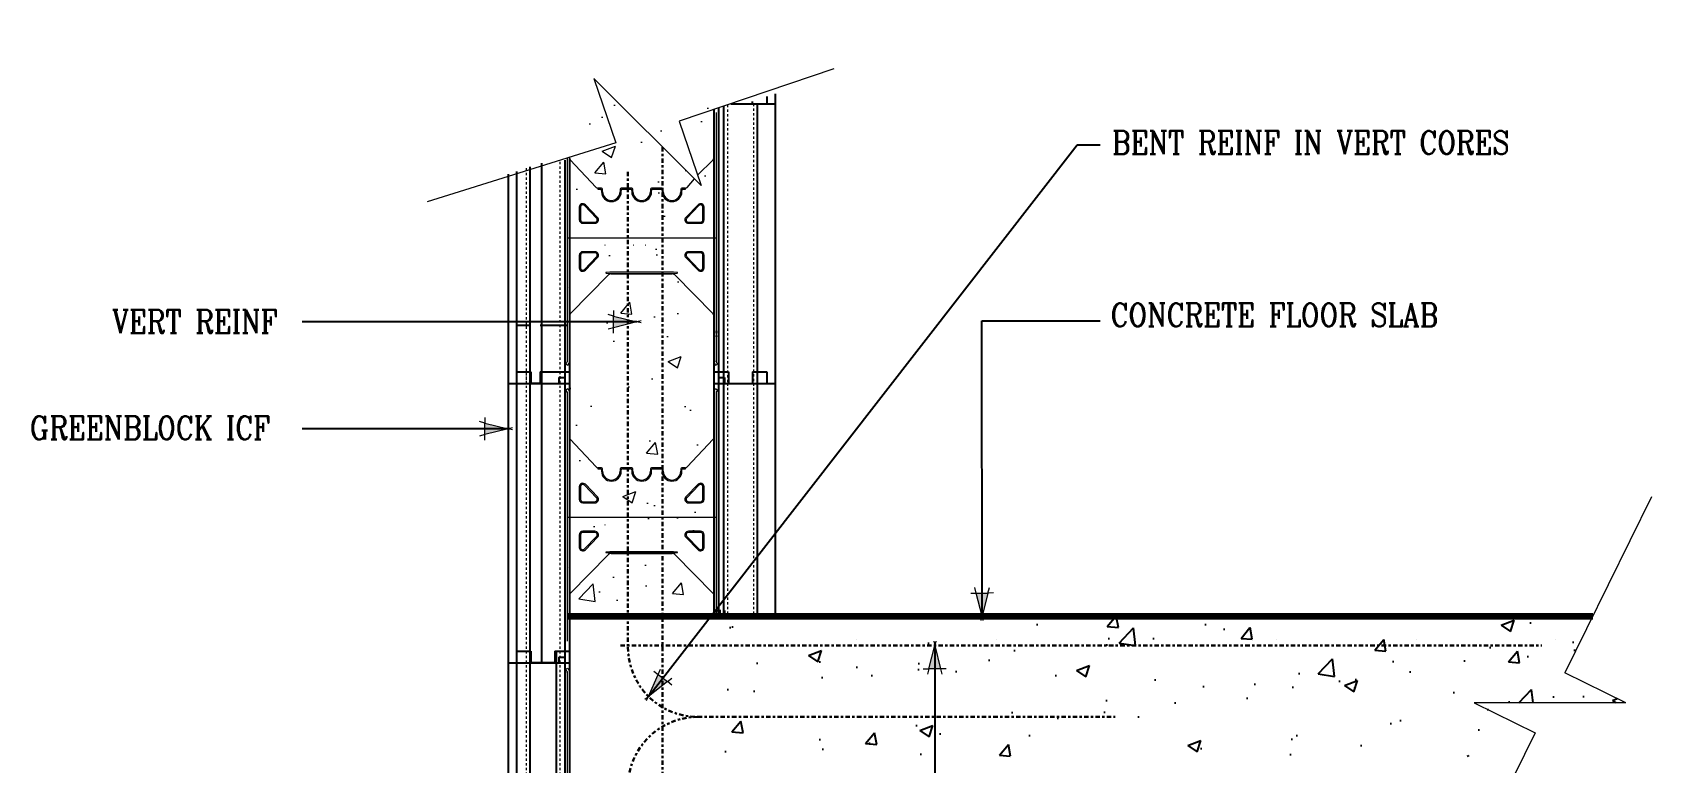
# Model space of a CAD drawing. Header units: inches. Extents: x -36.6 to 32.9, y 99.2 to 181.4.
# Drawn here: x -36.6 to 32.9, y 150 to 181.4 of the extents above; entities that cross this region are included whole.
import ezdxf

# ---------------------------------------------------------------- set-up
doc = ezdxf.new("R2010")
doc.units = ezdxf.units.IN
doc.header["$MEASUREMENT"] = 0
for name, pattern in [('CENTER', [2, 1.25, -0.25, 0.25, -0.25]), ('DASHED2', [0.375, 0.25, -0.125]), ('HIDDEN', [0.375, 0.25, -0.125])]:
    doc.linetypes.add(name, pattern=pattern)
for name, color, linetype, lineweight in [('A2 Hatch', 8, 'Continuous', 9), ('A4 medium', 7, 'Continuous', 35), ('DETAILS', 7, 'Continuous', 13), ('DIM', 3, 'Continuous', 13), ('GRADE', 5, 'Continuous', 100), ('REBAR', 2, 'CENTER', 30)]:
    doc.layers.add(name, color=color, linetype=linetype, lineweight=lineweight)
doc.styles.add('ARCTEXT', font='arctext.shx', dxfattribs={"width": 0.85})
doc.styles.add('RomanC', font='romanc.shx', dxfattribs={"width": 0.85, "height": 5})
doc.dimstyles.new('ARCTEXT1-4', dxfattribs={"dimtxt": 4, "dimasz": 2, "dimexe": 2, "dimexo": 2, "dimgap": 2, "dimtad": 1, "dimdec": 4, "dimzin": 3, "dimdsep": 46, "dimlunit": 4, "dimtxsty": 'ARCTEXT', "dimblk": 'ARCHTICK', "dimcen": 2, "dimaunit": 1, "dimadec": 0, "dimazin": 0, "dimtfac": 1, "dimtdec": 4, "dimtmove": 2, "dimatfit": 3, "dimldrblk": 'arrow', "dimfxl": 1, "dimtolj": 1, "dimtzin": 0, "dimarcsym": 0})

# ---------------------------------------------------------------- blocks, each defined once
blk = doc.blocks.new('_ArchTick')
at = {"color": 0, "linetype": 'ByBlock', "const_width": 0.15}
blk.add_lwpolyline([(-0.5, -0.5), (0.5, 0.5)], dxfattribs=at)
blk = doc.blocks.new('arrow')
at = {"layer": 'DIM'}
blk.add_hatch(color=253, dxfattribs=at).paths.add_polyline_path([(-2, 0.5), (-2, -0.5), (0, 0)])
at = {"layer": 'DIM', "lineweight": 9}
for points in [[(-2, 0.98), (-2, 0.5), (-2.47, 0.62)], [(0.37, 0.09), (0, 0)], [(0.37, -0.09), (0, 0)], [(-2, -0.98), (-2, -0.5), (-2.47, -0.62)]]:
    blk.add_lwpolyline(points, dxfattribs=at)
at = {"layer": 'DIM', "lineweight": 15}
blk.add_lwpolyline([(0, 0), (-2, -0.5), (-2, 0.5), (0, 0)], dxfattribs=at)

msp = doc.modelspace()

# ---------------------------------------------------------------- hatches: boundary and pattern name
at = {"ltscale": 0.15}
h = msp.add_hatch(dxfattribs=at)
h.set_pattern_fill('AR-CONC', color=256, scale=0.8, style=0)
h.set_pattern_definition([(50, (-3776.445, 848.238), (5.7380815, -0.502017), [0.6, -6.6]), (355, (-3776.445, 848.238), (-1.110011, 6.017537), [0.48, -5.28]), (100.45145, (-3775.967, 848.1963), (4.628071, 5.51552), [0.5099215, -5.609137]), (46.1842, (-3776.445, 849.838), (8.537928, -1.324152), [0.9, -9.9]), (96.63564, (-3775.7335, 849.728), (7.477296, 7.792949), [0.764882, -8.413704]), (351.1842, (-3776.445, 849.838), (7.477296, 7.792949), [0.72, -7.92]), (21, (-3775.645, 849.438), (4.7752564, -3.220951), [0.6, -6.6]), (326, (-3775.645, 849.438), (1.946523, 5.8012), [0.48, -5.28]), (71.45144, (-3775.247, 849.17), (6.721779, 2.580249), [0.5099215, -5.609137]), (37.5, (-3776.445, 848.2381), (0.0972788, 2.6631508), [0, -5.216, 0, -5.36, 0, -5.3]), (7.5, (-3776.445, 848.2381), (2.1045563, 3.1552937), [0, -3.056, 0, -5.096, 0, -2.02]), (327.5, (-3778.229, 848.2381), (4.2705795, -0.180439), [0, -2, 0, -6.24, 0, -8.28]), (317.5, (-3779.029, 848.238), (4.6654894, 0.80084), [0, -2.6, 0, -4.144, 0, -5.88])])
h.paths.add_polyline_path([(-7.202, 156.31), (30.374, 156.31), (29.18, 153.889), (31.793, 152.6), (25.293, 152.6), (27.907, 151.31), (27.413, 150.31), (-7.202, 150.31)])
at = {"layer": 'A2 Hatch', "ltscale": 0.15}
h = msp.add_hatch(dxfattribs=at)
h.set_pattern_fill('AR-CONC', color=256, scale=0.8, style=0)
h.set_pattern_definition([(50, (-5955.7976, 718.9987), (5.7380815, -0.502017), [0.6, -6.6]), (355, (-5955.7976, 718.9987), (-1.1100107, 6.017537), [0.48, -5.28]), (100.45145, (-5955.3194, 718.957), (4.6280707, 5.51552), [0.5099215, -5.609137]), (46.1842, (-5955.7976, 720.599), (8.537928, -1.324152), [0.9, -9.9]), (96.63564, (-5955.086, 720.488), (7.477296, 7.792949), [0.764882, -8.413704]), (351.1842, (-5955.798, 720.599), (7.477296, 7.792949), [0.72, -7.92]), (21, (-5954.9976, 720.1987), (4.7752564, -3.220951), [0.6, -6.6]), (326, (-5954.9976, 720.1987), (1.9465227, 5.8012004), [0.48, -5.28]), (71.45144, (-5954.5997, 719.93), (6.721779, 2.580249), [0.5099215, -5.609137]), (37.5, (-5955.7976, 718.9987), (0.09727884, 2.6631508), [0, -5.216, 0, -5.36, 0, -5.3]), (7.5, (-5955.7976, 718.9987), (2.1045563, 3.1552937), [0, -3.056, 0, -5.096, 0, -2.02]), (327.5, (-5957.5816, 718.9987), (4.2705795, -0.180439), [0, -2, 0, -6.24, 0, -8.28]), (317.5, (-5958.3816, 718.9987), (4.6654894, 0.8008399), [0, -2.6, 0, -4.144, 0, -5.88])])
h.paths.add_polyline_path([(-7.457, 156.289), (-13.529, 156.31), (-13.453, 177.942), (-11.466, 178.615), (-12.402, 181.375), (-7.806, 176.779), (-8.742, 179.539), (-7.457, 179.975)])

# ---------------------------------------------------------------- linework, layer by layer
at = {"color": 1}
for p, q in [((-5.054, 178.624), (-5.054, 178.31)), ((-4.704, 178.743), (-4.704, 166.31)), ((-7.329, 178.064), (-7.329, 166.31)), ((-7.129, 178.132), (-7.129, 166.31)), ((-6.914, 178.205), (-6.914, 166.31)), ((-6.604, 178.31), (-4.704, 178.31)), ((-5.683, 178.412), (-5.683, 178.31)), ((-5.469, 178.31), (-5.469, 166.31)), ((-14.729, 175.768), (-14.729, 166.31)), ((-13.729, 175.895), (-13.729, 166.31)), ((-13.529, 175.963), (-13.529, 166.31)), ((-16.154, 175.285), (-16.154, 166.31)), ((-15.804, 175.403), (-15.804, 166.31)), ((-15.229, 175.598), (-15.229, 166.31)), ((-15.804, 168.81), (-15.179, 168.81)), ((-14.779, 168.81), (-13.629, 168.81)), ((-15.804, 166.81), (-15.804, 154.31)), ((-15.804, 166.81), (-15.179, 166.81)), ((-15.229, 166.81), (-15.229, 154.31)), ((-15.179, 166.81), (-15.179, 166.31)), ((-15.179, 166.81), (-15.179, 166.31)), ((-14.779, 166.81), (-14.779, 166.31)), ((-14.779, 166.81), (-14.779, 166.31)), ((-14.779, 166.81), (-13.529, 166.81)), ((-14.729, 166.81), (-14.729, 154.31)), ((-13.529, 166.81), (-13.529, 166.31)), ((-13.529, 166.81), (-13.529, 154.31)), ((-13.529, 166.81), (-13.529, 166.31)), ((-7.329, 166.81), (-7.329, 166.31)), ((-7.329, 166.81), (-7.329, 156.31)), ((-7.329, 166.81), (-6.704, 166.81)), ((-6.704, 166.81), (-6.704, 166.31)), ((-5.679, 166.81), (-5.679, 166.31)), ((-5.679, 166.81), (-5.054, 166.81)), ((-5.054, 166.81), (-5.054, 166.31)), ((-16.154, 166.31), (-13.529, 166.31)), ((-16.154, 166.31), (-16.154, 154.31)), ((-16.154, 166.31), (-13.979, 166.31)), ((-16.154, 166.31), (-13.529, 166.31)), ((-16.154, 166.31), (-13.979, 166.31)), ((-16.154, 166.31), (-13.979, 166.31)), ((-16.154, 166.31), (-13.529, 166.31)), ((-14.729, 166.31), (-15.229, 166.31)), ((-14.729, 166.31), (-15.229, 166.31)), ((-14.729, 166.31), (-15.229, 166.31)), ((-13.979, 166.56), (-13.979, 166.31)), ((-13.979, 166.56), (-13.729, 166.56)), ((-13.979, 166.56), (-13.979, 166.31)), ((-13.979, 166.56), (-13.729, 166.56)), ((-13.729, 166.56), (-13.729, 154.31)), ((-13.729, 166.31), (-13.529, 166.31)), ((-13.729, 166.31), (-13.529, 166.31)), ((-13.729, 166.31), (-13.529, 166.31)), ((-7.329, 166.31), (-4.704, 166.31)), ((-7.129, 166.56), (-7.129, 156.31)), ((-7.129, 166.56), (-6.879, 166.56)), ((-6.914, 166.31), (-4.704, 166.31)), ((-6.914, 166.31), (-6.914, 156.31)), ((-6.879, 166.56), (-6.879, 166.31)), ((-5.469, 166.31), (-5.469, 156.31)), ((-4.704, 166.31), (-4.704, 156.31)), ((-7.533, 156.31), (-4.908, 156.31)), ((-7.533, 156.31), (-4.908, 156.31)), ((-16.154, 154.31), (-13.529, 154.31)), ((-16.154, 154.31), (-13.979, 154.31)), ((-16.154, 154.31), (-16.154, 142.31)), ((-16.154, 154.31), (-13.979, 154.31)), ((-16.154, 154.31), (-13.529, 154.31)), ((-15.804, 154.81), (-15.179, 154.81)), ((-15.804, 154.81), (-15.804, 142.31)), ((-15.229, 154.81), (-15.229, 142.31)), ((-14.104, 154.31), (-15.229, 154.31)), ((-14.104, 154.31), (-15.229, 154.31)), ((-15.179, 154.81), (-15.179, 154.31)), ((-14.154, 154.81), (-14.154, 154.31)), ((-14.154, 154.81), (-13.529, 154.81)), ((-14.104, 154.81), (-14.104, 142.31)), ((-13.979, 154.56), (-13.979, 154.31)), ((-13.979, 154.56), (-13.729, 154.56)), ((-13.729, 154.56), (-13.729, 142.31)), ((-13.729, 154.31), (-13.529, 154.31)), ((-13.729, 154.31), (-13.529, 154.31)), ((-13.529, 154.81), (-13.529, 142.31)), ((-13.529, 154.81), (-13.529, 154.31))]:
    msp.add_line(p, q, dxfattribs=at)
at = {"color": 1, "linetype": 'HIDDEN', "ltscale": 0.02}
for p, q in [((-15.804, 168.81), (-15.179, 168.81)), ((-14.779, 168.81), (-13.629, 168.81)), ((-7.233, 168.56), (-7.233, 168.31)), ((-15.804, 166.81), (-15.804, 166.31)), ((-15.804, 166.81), (-15.179, 166.81)), ((-15.804, 166.81), (-15.804, 166.31)), ((-15.179, 166.81), (-15.179, 166.31)), ((-15.179, 166.81), (-15.179, 166.31)), ((-14.779, 166.81), (-14.779, 166.31)), ((-14.779, 166.81), (-14.779, 166.31)), ((-14.779, 166.81), (-13.529, 166.81)), ((-7.329, 166.81), (-6.704, 166.81)), ((-6.704, 166.81), (-6.704, 166.31)), ((-5.679, 166.81), (-5.679, 166.31)), ((-5.679, 166.81), (-5.054, 166.81)), ((-5.054, 166.81), (-5.054, 166.31)), ((-7.129, 166.56), (-6.879, 166.56)), ((-6.879, 166.56), (-6.879, 166.31)), ((-7.233, 156.56), (-7.233, 156.31)), ((-7.233, 156.56), (-7.083, 156.56)), ((-7.129, 156.56), (-6.879, 156.56)), ((-7.083, 156.56), (-7.083, 156.31)), ((-6.879, 156.56), (-6.879, 156.31)), ((-15.804, 154.81), (-15.179, 154.81)), ((-15.804, 154.81), (-15.804, 154.31)), ((-15.179, 154.81), (-15.179, 154.31)), ((-14.154, 154.81), (-14.154, 154.31)), ((-14.154, 154.81), (-13.529, 154.81))]:
    msp.add_line(p, q, dxfattribs=at)
at = {"ltscale": 0.15}
for p, q in [((-16.154, 166.31), (-13.529, 166.31)), ((-15.179, 166.31), (-14.779, 166.31)), ((-15.179, 166.31), (-14.779, 166.31)), ((-15.179, 166.31), (-14.779, 166.31)), ((-15.179, 154.31), (-14.154, 154.31)), ((-15.179, 154.31), (-14.154, 154.31))]:
    msp.add_line(p, q, dxfattribs=at)
at = {"layer": 'A2 Hatch', "linetype": 'DASHED2', "ltscale": 0.15}
for p, q in [((-6.754, 178.259), (-6.754, 166.31)), ((-5.629, 178.31), (-5.629, 166.31)), ((-13.944, 175.822), (-13.944, 166.31)), ((-15.389, 175.544), (-15.389, 166.31)), ((-15.389, 166.81), (-15.389, 154.31)), ((-13.944, 166.81), (-13.944, 154.31)), ((-6.754, 166.31), (-6.754, 156.31)), ((-5.629, 166.31), (-5.629, 156.31)), ((-15.389, 154.81), (-15.389, 142.31)), ((-13.944, 154.81), (-13.944, 142.31))]:
    msp.add_line(p, q, dxfattribs=at)
at = {"layer": 'A4 medium', "ltscale": 0.15}
for p, q in [((-1.202, 155.31), (-1.202, 155.31)), ((4.798, 155.31), (4.798, 155.31)), ((16.798, 155.31), (16.798, 155.31)), ((22.798, 155.31), (22.798, 155.31)), ((28.798, 155.31), (28.798, 155.31))]:
    msp.add_line(p, q, dxfattribs=at)
at = {"layer": 'DETAILS', "color": 6, "lineweight": 20}
for p, q in [((-7.329, 175.98), (-7.329, 178.032)), ((-7.229, 177.935), (-7.229, 167.237)), ((-13.629, 175.963), (-13.629, 167.237)), ((-13.529, 175.997), (-13.529, 175.98)), ((-13.529, 175.98), (-13.529, 169.219)), ((-13.501, 175.911), (-12.383, 174.721)), ((-8.031, 175.239), (-7.356, 175.911)), ((-7.329, 169.219), (-7.329, 175.98)), ((-8.474, 174.721), (-8.165, 175.083)), ((-12.311, 174.69), (-12.304, 174.69)), ((-12.154, 174.69), (-12.311, 174.69)), ((-12.304, 174.69), (-12.304, 174.64)), ((-12.304, 174.64), (-12.204, 174.64)), ((-12.154, 174.59), (-12.154, 174.535)), ((-12.104, 174.535), (-12.104, 174.64)), ((-11.354, 174.64), (-11.354, 174.535)), ((-10.854, 174.69), (-11.304, 174.69)), ((-11.304, 174.535), (-11.304, 174.59)), ((-11.254, 174.64), (-10.904, 174.64)), ((-10.854, 174.59), (-10.854, 174.535)), ((-10.804, 174.535), (-10.804, 174.64)), ((-10.054, 174.64), (-10.054, 174.535)), ((-9.554, 174.69), (-10.004, 174.69)), ((-10.004, 174.535), (-10.004, 174.59)), ((-9.954, 174.64), (-9.604, 174.64)), ((-9.554, 174.59), (-9.554, 174.535)), ((-9.504, 174.535), (-9.504, 174.64)), ((-8.754, 174.64), (-8.754, 174.535)), ((-8.546, 174.69), (-8.704, 174.69)), ((-8.704, 174.535), (-8.704, 174.59)), ((-8.654, 174.64), (-8.554, 174.64)), ((-8.554, 174.64), (-8.554, 174.69)), ((-8.554, 174.69), (-8.546, 174.69)), ((-13.104, 173.871), (-13.104, 173.33)), ((-13.054, 173.871), (-13.054, 173.33)), ((-12.362, 173.399), (-12.881, 173.94)), ((-12.326, 173.434), (-12.845, 173.975)), ((-8.012, 173.975), (-8.531, 173.434)), ((-7.976, 173.94), (-8.495, 173.399)), ((-7.804, 173.33), (-7.804, 173.871)), ((-7.754, 173.33), (-7.754, 173.871)), ((-12.954, 173.23), (-12.434, 173.23)), ((-12.954, 173.18), (-12.434, 173.18)), ((-8.423, 173.23), (-7.904, 173.23)), ((-8.423, 173.18), (-7.904, 173.18)), ((-13.629, 172.56), (-7.229, 172.56)), ((-13.104, 171.81), (-13.104, 171.269)), ((-13.054, 171.81), (-13.054, 171.269)), ((-12.434, 171.96), (-12.954, 171.96)), ((-12.434, 171.91), (-12.954, 171.91)), ((-12.881, 171.2), (-12.362, 171.741)), ((-12.845, 171.165), (-12.326, 171.706)), ((-8.531, 171.706), (-8.012, 171.165)), ((-8.495, 171.741), (-7.976, 171.2)), ((-7.904, 171.96), (-8.423, 171.96)), ((-7.904, 171.91), (-8.423, 171.91)), ((-7.804, 171.269), (-7.804, 171.81)), ((-7.754, 171.269), (-7.754, 171.81)), ((-13.499, 169.289), (-11.848, 170.966)), ((-11.799, 171.08), (-11.955, 171.065)), ((-11.955, 171.045), (-11.799, 171.03)), ((-10.429, 171.08), (-11.799, 171.08)), ((-11.799, 171.03), (-10.429, 171.03)), ((-11.742, 171.01), (-10.429, 171.01)), ((-9.058, 171.08), (-10.429, 171.08)), ((-10.429, 171.03), (-9.058, 171.03)), ((-10.429, 171.01), (-9.116, 171.01)), ((-8.902, 171.065), (-9.058, 171.08)), ((-9.058, 171.03), (-8.902, 171.045)), ((-9.01, 170.966), (-7.358, 169.289)), ((-13.529, 167.211), (-13.529, 169.219)), ((-7.329, 169.219), (-7.329, 167.211)), ((-13.635, 167.212), (-13.681, 167.133)), ((-13.681, 167.133), (-13.594, 167.083)), ((-13.629, 167.274), (-13.629, 167.237)), ((-13.594, 167.083), (-13.535, 167.186)), ((-7.322, 167.186), (-7.263, 167.083)), ((-7.263, 167.083), (-7.176, 167.133)), ((-7.229, 167.237), (-7.229, 167.274)), ((-7.176, 167.133), (-7.222, 167.212)), ((-13.681, 166.037), (-13.594, 166.087)), ((-13.681, 166.037), (-13.594, 166.087)), ((-13.594, 166.087), (-13.535, 165.985)), ((-13.594, 166.087), (-13.535, 165.985)), ((-7.322, 165.985), (-7.263, 166.087)), ((-7.263, 166.087), (-7.176, 166.037)), ((-13.635, 165.958), (-13.681, 166.037)), ((-13.635, 165.958), (-13.681, 166.037)), ((-13.629, 165.935), (-13.629, 155.237)), ((-13.629, 165.896), (-13.629, 165.933)), ((-13.629, 165.896), (-13.629, 165.933)), ((-13.529, 165.96), (-13.529, 163.98)), ((-7.329, 163.98), (-7.329, 165.96)), ((-7.229, 165.935), (-7.229, 156.31)), ((-7.229, 165.933), (-7.229, 165.896)), ((-7.176, 166.037), (-7.222, 165.958)), ((-13.529, 163.98), (-13.529, 157.219)), ((-7.329, 157.219), (-7.329, 163.98)), ((-13.501, 163.911), (-12.383, 162.721)), ((-8.474, 162.721), (-7.356, 163.911)), ((-12.311, 162.69), (-12.304, 162.69)), ((-12.154, 162.69), (-12.311, 162.69)), ((-12.304, 162.69), (-12.304, 162.64)), ((-12.304, 162.64), (-12.204, 162.64)), ((-12.154, 162.59), (-12.154, 162.535)), ((-12.104, 162.535), (-12.104, 162.64)), ((-11.354, 162.64), (-11.354, 162.535)), ((-10.854, 162.69), (-11.304, 162.69)), ((-11.304, 162.535), (-11.304, 162.59)), ((-11.254, 162.64), (-10.904, 162.64)), ((-10.854, 162.59), (-10.854, 162.535)), ((-10.804, 162.535), (-10.804, 162.64)), ((-10.054, 162.64), (-10.054, 162.535)), ((-9.554, 162.69), (-10.004, 162.69)), ((-10.004, 162.535), (-10.004, 162.59)), ((-9.954, 162.64), (-9.604, 162.64)), ((-9.554, 162.59), (-9.554, 162.535)), ((-9.504, 162.535), (-9.504, 162.64)), ((-8.754, 162.64), (-8.754, 162.535)), ((-8.546, 162.69), (-8.704, 162.69)), ((-8.704, 162.535), (-8.704, 162.59)), ((-8.654, 162.64), (-8.554, 162.64)), ((-8.554, 162.64), (-8.554, 162.69)), ((-8.554, 162.69), (-8.546, 162.69)), ((-13.104, 161.871), (-13.104, 161.33)), ((-13.054, 161.871), (-13.054, 161.33)), ((-12.362, 161.399), (-12.881, 161.94)), ((-12.326, 161.434), (-12.845, 161.975)), ((-8.012, 161.975), (-8.531, 161.434)), ((-7.976, 161.94), (-8.495, 161.399)), ((-7.804, 161.33), (-7.804, 161.871)), ((-7.754, 161.33), (-7.754, 161.871)), ((-12.954, 161.23), (-12.434, 161.23)), ((-12.954, 161.18), (-12.434, 161.18)), ((-8.423, 161.23), (-7.904, 161.23)), ((-8.423, 161.18), (-7.904, 161.18)), ((-13.629, 160.56), (-7.229, 160.56)), ((-13.104, 159.81), (-13.104, 159.269)), ((-13.054, 159.81), (-13.054, 159.269)), ((-12.434, 159.96), (-12.954, 159.96)), ((-12.434, 159.91), (-12.954, 159.91)), ((-7.904, 159.96), (-8.423, 159.96)), ((-7.904, 159.91), (-8.423, 159.91)), ((-7.804, 159.269), (-7.804, 159.81)), ((-7.754, 159.269), (-7.754, 159.81)), ((-12.881, 159.2), (-12.362, 159.741)), ((-12.845, 159.165), (-12.326, 159.706)), ((-8.531, 159.706), (-8.012, 159.165)), ((-8.495, 159.741), (-7.976, 159.2)), ((-13.499, 157.289), (-11.848, 158.966)), ((-11.799, 159.08), (-11.955, 159.065)), ((-11.955, 159.045), (-11.799, 159.03)), ((-10.429, 159.08), (-11.799, 159.08)), ((-11.799, 159.03), (-10.429, 159.03)), ((-11.742, 159.01), (-10.429, 159.01)), ((-9.058, 159.08), (-10.429, 159.08)), ((-10.429, 159.03), (-9.058, 159.03)), ((-10.429, 159.01), (-9.116, 159.01)), ((-8.902, 159.065), (-9.058, 159.08)), ((-9.058, 159.03), (-8.902, 159.045)), ((-9.01, 158.966), (-7.358, 157.289)), ((-13.529, 156.31), (-13.529, 157.219)), ((-7.329, 157.219), (-7.329, 156.31)), ((-13.681, 154.037), (-13.594, 154.087)), ((-13.635, 153.958), (-13.681, 154.037)), ((-13.629, 153.935), (-13.629, 143.237)), ((-13.629, 153.896), (-13.629, 153.933)), ((-13.594, 154.087), (-13.535, 153.985)), ((-13.529, 153.96), (-13.529, 151.98)), ((-13.529, 151.98), (-13.529, 145.219))]:
    msp.add_line(p, q, dxfattribs=at)
for points in [[(-11.994, 172.235), (-12.008, 172.235)], [(-11.994, 172.235), (-12.008, 172.235)], [(-10.792, 172.235), (-10.778, 172.235)], [(-10.792, 172.235), (-10.778, 172.235)], [(-10.27, 172.235), (-10.283, 172.235)], [(-10.27, 172.235), (-10.283, 172.235)], [(-11.994, 160.235), (-12.008, 160.235)]]:
    msp.add_lwpolyline(points, close=True, dxfattribs=at)
for centre, radius, start, end in [((-13.429, 175.98), 0.1, 180, 223.83086), ((-7.429, 175.98), 0.1, 316.16914, 360), ((-12.311, 174.79), 0.1, 223.83086, 270), ((-12.204, 174.59), 0.05, 360, 90), ((-12.154, 174.64), 0.05, 0, 90), ((-11.729, 174.535), 0.425, 180, 360), ((-11.729, 174.535), 0.375, 180, 0), ((-11.304, 174.64), 0.05, 90, 180), ((-11.254, 174.59), 0.05, 90, 180), ((-10.904, 174.59), 0.05, 360, 90), ((-10.854, 174.64), 0.05, 0, 90), ((-10.429, 174.535), 0.425, 180, 270), ((-10.429, 174.535), 0.375, 180, 270), ((-10.429, 174.535), 0.425, 270, 0), ((-10.429, 174.535), 0.375, 270, 0), ((-10.004, 174.64), 0.05, 90, 180), ((-9.954, 174.59), 0.05, 90, 180), ((-9.604, 174.59), 0.05, 0, 90), ((-9.554, 174.64), 0.05, 0, 90), ((-9.129, 174.535), 0.425, 180, 0), ((-9.129, 174.535), 0.375, 180, 0), ((-8.704, 174.64), 0.05, 90, 180), ((-8.654, 174.59), 0.05, 90, 180), ((-8.546, 174.79), 0.1, 270, 316.16914), ((-12.954, 173.871), 0.15, 43.83086, 180), ((-12.954, 173.871), 0.1, 43.83086, 180), ((-7.904, 173.871), 0.15, 0, 136.16914), ((-7.904, 173.871), 0.1, 0, 136.16914), ((-12.954, 173.33), 0.15, 180, 270), ((-12.954, 173.33), 0.1, 180, 270), ((-12.434, 173.33), 0.15, 270, 43.83086), ((-12.434, 173.33), 0.1, 270, 43.83086), ((-8.423, 173.33), 0.15, 136.16914, 270), ((-8.423, 173.33), 0.1, 136.16914, 270), ((-7.904, 173.33), 0.15, 270, 0), ((-7.904, 173.33), 0.1, 270, 360), ((-12.954, 171.81), 0.15, 90, 180), ((-12.954, 171.81), 0.1, 90, 180), ((-12.434, 171.81), 0.15, 316.16914, 90), ((-12.434, 171.81), 0.1, 316.16914, 90), ((-8.423, 171.81), 0.15, 90, 223.83086), ((-8.423, 171.81), 0.1, 90, 223.83086), ((-7.904, 171.81), 0.15, 360, 90), ((-7.904, 171.81), 0.1, 0, 90), ((-12.954, 171.269), 0.15, 180, 316.16914), ((-12.954, 171.269), 0.1, 180, 316.16914), ((-11.954, 171.055), 0.01, 97.40989, 262.59011), ((-11.742, 170.86), 0.15, 90, 135), ((-9.116, 170.86), 0.15, 45, 90), ((-8.904, 171.055), 0.01, 277.40989, 82.59011), ((-7.904, 171.269), 0.15, 223.83086, 360), ((-7.904, 171.269), 0.1, 223.83086, 0), ((-13.529, 170.473), 0.1, 180, 209.74488), ((-13.429, 169.219), 0.1, 135, 180), ((-7.429, 169.219), 0.1, 360, 45), ((-13.679, 167.237), 0.05, 330, 360), ((-13.579, 167.211), 0.05, 330, 360), ((-7.279, 167.211), 0.05, 180, 210), ((-7.179, 167.237), 0.05, 180, 210), ((-13.679, 165.933), 0.05, 0, 30), ((-13.679, 165.933), 0.05, 0, 30), ((-13.579, 165.96), 0.05, 0, 30), ((-13.579, 165.96), 0.05, 0, 30), ((-7.279, 165.96), 0.05, 150, 180), ((-7.179, 165.933), 0.05, 150, 180), ((-13.429, 163.98), 0.1, 180, 223.83086), ((-7.429, 163.98), 0.1, 316.16914, 360), ((-12.311, 162.79), 0.1, 223.83086, 270), ((-12.204, 162.59), 0.05, 360, 90), ((-12.154, 162.64), 0.05, 0, 90), ((-11.304, 162.64), 0.05, 90, 180), ((-11.254, 162.59), 0.05, 90, 180), ((-10.904, 162.59), 0.05, 360, 90), ((-10.854, 162.64), 0.05, 0, 90), ((-10.004, 162.64), 0.05, 90, 180), ((-9.954, 162.59), 0.05, 90, 180), ((-9.604, 162.59), 0.05, 0, 90), ((-9.554, 162.64), 0.05, 0, 90), ((-8.704, 162.64), 0.05, 90, 180), ((-8.654, 162.59), 0.05, 90, 180), ((-8.546, 162.79), 0.1, 270, 316.16914), ((-12.954, 161.871), 0.15, 43.83086, 180), ((-12.954, 161.871), 0.1, 43.83086, 180), ((-11.729, 162.535), 0.425, 180, 360), ((-11.729, 162.535), 0.375, 180, 0), ((-10.429, 162.535), 0.425, 180, 270), ((-10.429, 162.535), 0.375, 180, 270), ((-10.429, 162.535), 0.425, 270, 0), ((-10.429, 162.535), 0.375, 270, 0), ((-9.129, 162.535), 0.425, 180, 0), ((-9.129, 162.535), 0.375, 180, 0), ((-7.904, 161.871), 0.15, 0, 136.16914), ((-7.904, 161.871), 0.1, 0, 136.16914), ((-12.954, 161.33), 0.15, 180, 270), ((-12.954, 161.33), 0.1, 180, 270), ((-12.434, 161.33), 0.15, 270, 43.83086), ((-12.434, 161.33), 0.1, 270, 43.83086), ((-8.423, 161.33), 0.15, 136.16914, 270), ((-8.423, 161.33), 0.1, 136.16914, 270), ((-7.904, 161.33), 0.15, 270, 0), ((-7.904, 161.33), 0.1, 270, 360), ((-12.954, 159.81), 0.15, 90, 180), ((-12.954, 159.81), 0.1, 90, 180), ((-12.434, 159.81), 0.15, 316.16914, 90), ((-12.434, 159.81), 0.1, 316.16914, 90), ((-8.423, 159.81), 0.15, 90, 223.83086), ((-8.423, 159.81), 0.1, 90, 223.83086), ((-7.904, 159.81), 0.15, 360, 90), ((-7.904, 159.81), 0.1, 0, 90), ((-12.954, 159.269), 0.15, 180, 316.16914), ((-12.954, 159.269), 0.1, 180, 316.16914), ((-7.904, 159.269), 0.15, 223.83086, 360), ((-7.904, 159.269), 0.1, 223.83086, 0), ((-13.529, 158.473), 0.1, 180, 209.74488), ((-11.954, 159.055), 0.01, 97.40989, 262.59011), ((-11.742, 158.86), 0.15, 90, 135), ((-9.116, 158.86), 0.15, 45, 90), ((-8.904, 159.055), 0.01, 277.40989, 82.59011), ((-13.429, 157.219), 0.1, 135, 180), ((-7.429, 157.219), 0.1, 360, 45), ((-13.679, 153.933), 0.05, 0, 30), ((-13.579, 153.96), 0.05, 0, 30), ((-13.429, 151.98), 0.1, 180, 223.83086)]:
    msp.add_arc(centre, radius, start, end, dxfattribs=at)
at = {"layer": 'DIM'}
for p, q in [((32.902, 161.432), (29.18, 153.889)), ((31.793, 152.6), (29.18, 153.889)), ((31.793, 152.6), (25.293, 152.6)), ((25.293, 152.6), (27.907, 151.31)), ((27.907, 151.31), (24.512, 144.432))]:
    msp.add_line(p, q, dxfattribs=at)
msp.add_lwpolyline([(-2.191, 179.808), (-8.818, 177.561), (-7.882, 174.801), (-12.478, 179.397), (-11.542, 176.637), (-19.632, 174.105)], dxfattribs=at)
at = {"layer": 'GRADE', "ltscale": 0.15}
msp.add_line((-13.629, 156.31), (30.374, 156.31), dxfattribs=at)
at = {"layer": 'REBAR', "ltscale": 0.15}
for p, q in [((-9.529, 176.447), (-9.529, 119.472)), ((-11.017, 175.391), (-11.017, 154.991)), ((-11.343, 155.06), (28.189, 155.06)), ((-8.017, 151.991), (9.887, 151.991))]:
    msp.add_line(p, q, dxfattribs=at)
for centre, start, end in [((-8.017, 154.991), 180, 270), ((-8.017, 148.991), 90, 180)]:
    msp.add_arc(centre, 3, start, end, dxfattribs=at)

# ---------------------------------------------------------------- texts
at = {"layer": 'DIM', "color": 3, "char_height": 1, "width": 22.68955, "attachment_point": 1, "style": 'RomanC'}
for s, insert in [('BENT REINF IN VERT CORES', (9.752, 177.146)), ('{\\Fromanc.shx|c0;CONCRETE FLOOR SLAB}', (9.69, 169.747)), ('VERT REINF ', (-33.153, 169.461)), ('GREENBLOCK ICF', (-36.68, 164.9))]:
    msp.add_mtext(s, dxfattribs=dict(at, insert=insert))

# ---------------------------------------------------------------- leaders
at = {"layer": 'DIM'}
for points in [[(-10.139, 152.869), (8.249, 176.549), (9.249, 176.549)], [(-10.633, 168.948), (-20.285, 168.949), (-24.996, 168.949)], [(4.179, 156.31), (4.172, 168.993), (9.249, 168.993)], [(-16.154, 164.357), (-21.497, 164.358), (-24.996, 164.358)], [(2.145, 155.06), (2.142, 137.56), (9.239, 137.56)]]:
    msp.add_leader(points, dimstyle='ARCTEXT1-4', override={"dimasz": 0.5, "dimtad": 0}, dxfattribs=at)

doc.saveas('drawing.dxf')
